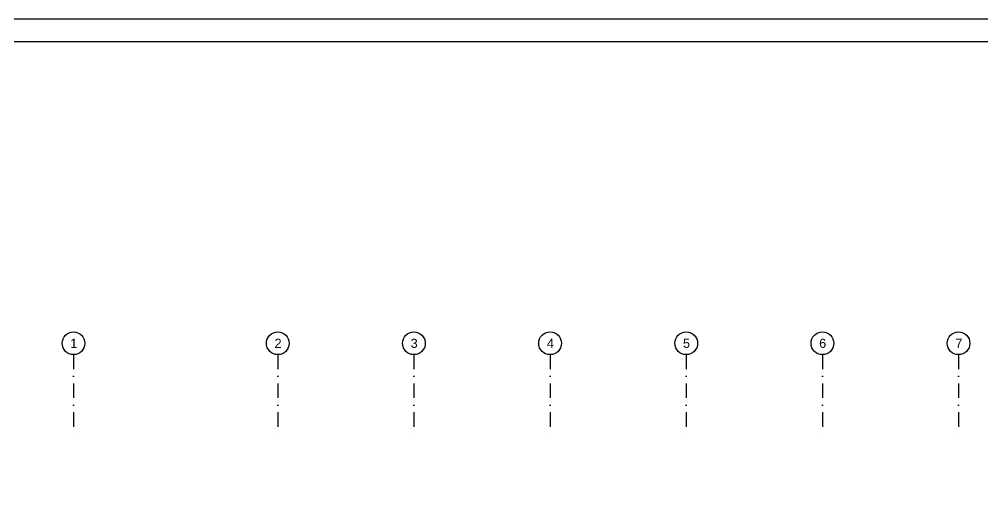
# Model space of a CAD drawing. Header units: centimetres. Extents: x 372964 to 529194, y 28783 to 59011.
# Drawn here: x 377961 to 382206, y 36906 to 39011 of the extents above; entities that cross this region are included whole.
import ezdxf
from ezdxf.enums import TextEntityAlignment as Align

# ---------------------------------------------------------------- set-up
doc = ezdxf.new("R2010")
doc.units = ezdxf.units.CM
doc.linetypes.add('DASHDOT', pattern=[25.4, 12.7, -6.35, 0, -6.35])
doc.layers.get('0').update_dxf_attribs({"lineweight": 9})
doc.layers.add('0-KRCN-MİMARİ-220526', color=8, linetype='Continuous', lineweight=9)
doc.layers.add('0-KRCN-Z-ANTET', color=71, linetype='Continuous', lineweight=30)
doc.layers.add('AS_OLC_AKS', color=8, linetype='Continuous')
doc.styles.add('_yazı-50', font='arial.ttf')

# ---------------------------------------------------------------- blocks, each defined once
blk = doc.blocks.new('axis baloon')
blk.add_circle((0, 0), 50)
at = {"style": '_yazı-50'}
blk.add_attdef('AXE', text='', height=40, dxfattribs=at).set_placement((0, 0), align=Align.MIDDLE_CENTER)
blk = doc.blocks.new('Aks_P')
at = {"layer": 'AS_OLC_AKS', "linetype": 'DASHDOT', "ltscale": 5}
for points in [[(120, 750), (120, 400)], [(1020, 750), (1020, 400)], [(1620, 750), (1620, 400)], [(2220, 750), (2220, 400)], [(2820, 750), (2820, 400)], [(3420, 750), (3420, 400)], [(4020, 750), (4020, 400)]]:
    blk.add_lwpolyline(points, dxfattribs=at)
at = {"layer": 'AS_OLC_AKS'}
ref = blk.add_blockref('axis baloon', (120, 800), dxfattribs=at)
ref.add_attrib('AXE', '1', dxfattribs={"layer": '0', "height": 40, "style": '_yazı-50'}).set_placement((121.3, 800), align=Align.MIDDLE_CENTER)
ref = blk.add_blockref('axis baloon', (1020, 800), dxfattribs=at)
ref.add_attrib('AXE', '2', dxfattribs={"layer": '0', "height": 40, "style": '_yazı-50'}).set_placement((1021.3, 800), align=Align.MIDDLE_CENTER)
ref = blk.add_blockref('axis baloon', (1620, 800), dxfattribs=at)
ref.add_attrib('AXE', '3', dxfattribs={"layer": '0', "height": 40, "style": '_yazı-50'}).set_placement((1621.3, 800), align=Align.MIDDLE_CENTER)
ref = blk.add_blockref('axis baloon', (2220, 800), dxfattribs=at)
ref.add_attrib('AXE', '4', dxfattribs={"layer": '0', "height": 40, "style": '_yazı-50'}).set_placement((2221.3, 800), align=Align.MIDDLE_CENTER)
ref = blk.add_blockref('axis baloon', (2820, 800), dxfattribs=at)
ref.add_attrib('AXE', '5', dxfattribs={"layer": '0', "height": 40, "style": '_yazı-50'}).set_placement((2821.3, 800), align=Align.MIDDLE_CENTER)
ref = blk.add_blockref('axis baloon', (3420, 800), dxfattribs=at)
ref.add_attrib('AXE', '6', dxfattribs={"layer": '0', "height": 40, "style": '_yazı-50'}).set_placement((3421.3, 800), align=Align.MIDDLE_CENTER)
ref = blk.add_blockref('axis baloon', (4020, 800), dxfattribs=at)
ref.add_attrib('AXE', '7', dxfattribs={"layer": '0', "height": 40, "style": '_yazı-50'}).set_placement((4021.3, 800), align=Align.MIDDLE_CENTER)
blk = doc.blocks.new('OPK-03-1_RD')
at = {"layer": 'AS_OLC_AKS'}
blk.add_blockref('Aks_P', (-120, 0), dxfattribs=at)
blk = doc.blocks.new('G$CBC016F8E')
blk.add_blockref('OPK-03-1_RD', (-26364.3, -3851.5))

msp = doc.modelspace()

# ---------------------------------------------------------------- linework, layer by layer
at = {"layer": '0-KRCN-Z-ANTET'}
for points in [[(372964.066, 30011.261), (513637.225, 30011.261), (513637.225, 39011.261), (372964.066, 39011.261)], [(373064.066, 30111.261), (404564.066, 30111.261), (404564.066, 38911.261), (373064.066, 38911.261)]]:
    msp.add_lwpolyline(points, close=True, dxfattribs=at)

# ---------------------------------------------------------------- next in the draw order: block references
at = {"layer": '0-KRCN-MİMARİ-220526'}
msp.add_blockref('G$CBC016F8E', (404564.066, 40634.016), dxfattribs=at)

doc.saveas('drawing.dxf')
